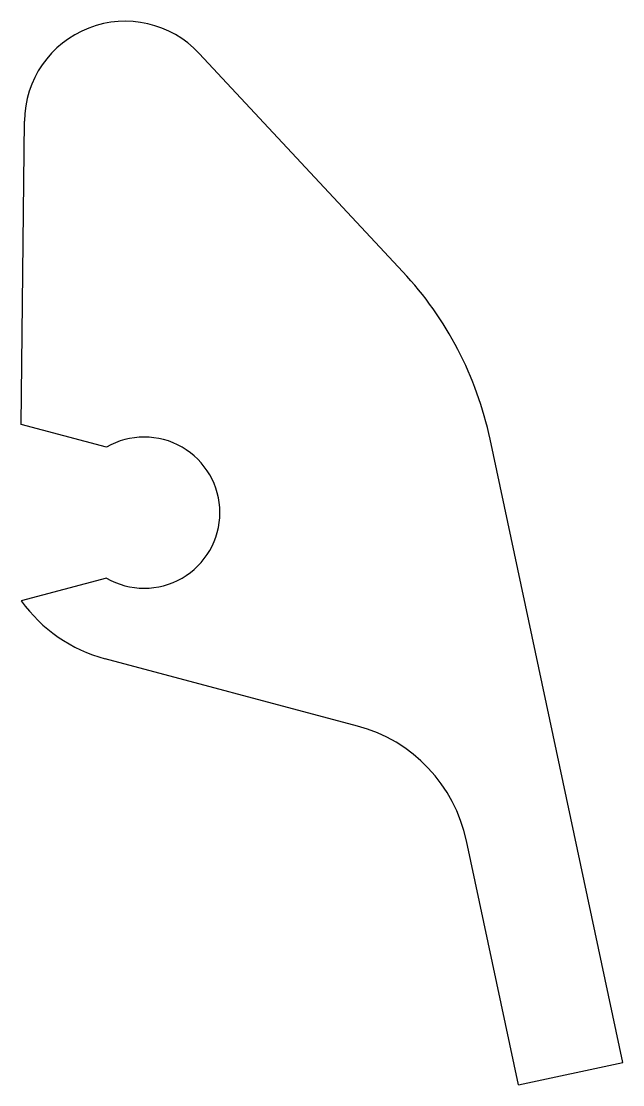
# Model space of a CAD drawing. Header units: millimetres. Extents: x -4.1 to 19.7, y -38.2 to 4.
import ezdxf

# ---------------------------------------------------------------- set-up
doc = ezdxf.new("R2010")
doc.units = ezdxf.units.MM
doc.layers.get('0').update_dxf_attribs({"linetype": 'CONTINUOUS', "lineweight": 25, "true_color": 0xffffff})

msp = doc.modelspace()

# ---------------------------------------------------------------- linework, layer by layer
for p, q in [((11.006, -5.943), (2.926, 2.727)), ((-4.122, -11.998), (-4, 0.041)), ((-0.75, -12.902), (-4.122, -11.998)), ((19.72, -37.325), (14.462, -12.585)), ((-0.75, -18.098), (-4.122, -19.002)), ((9.206, -23.969), (-0.798, -21.297)), ((15.585, -38.204), (13.527, -28.518)), ((15.585, -38.204), (19.72, -37.325))]:
    msp.add_line(p, q)
for centre, radius, start, end in [((0, 0), 4, 42.9791, 179.4174), ((0.75, -15.5), 14.018, 12, 42.9791), ((0.75, -15.5), 3, 0, 120), ((0.75, -15.5), 3, 240, 0), ((0.75, -15.5), 6, 215.7048, 255.0443), ((7.658, -29.766), 6, 12, 75.0443)]:
    msp.add_arc(centre, radius, start, end)

doc.saveas('drawing.dxf')
